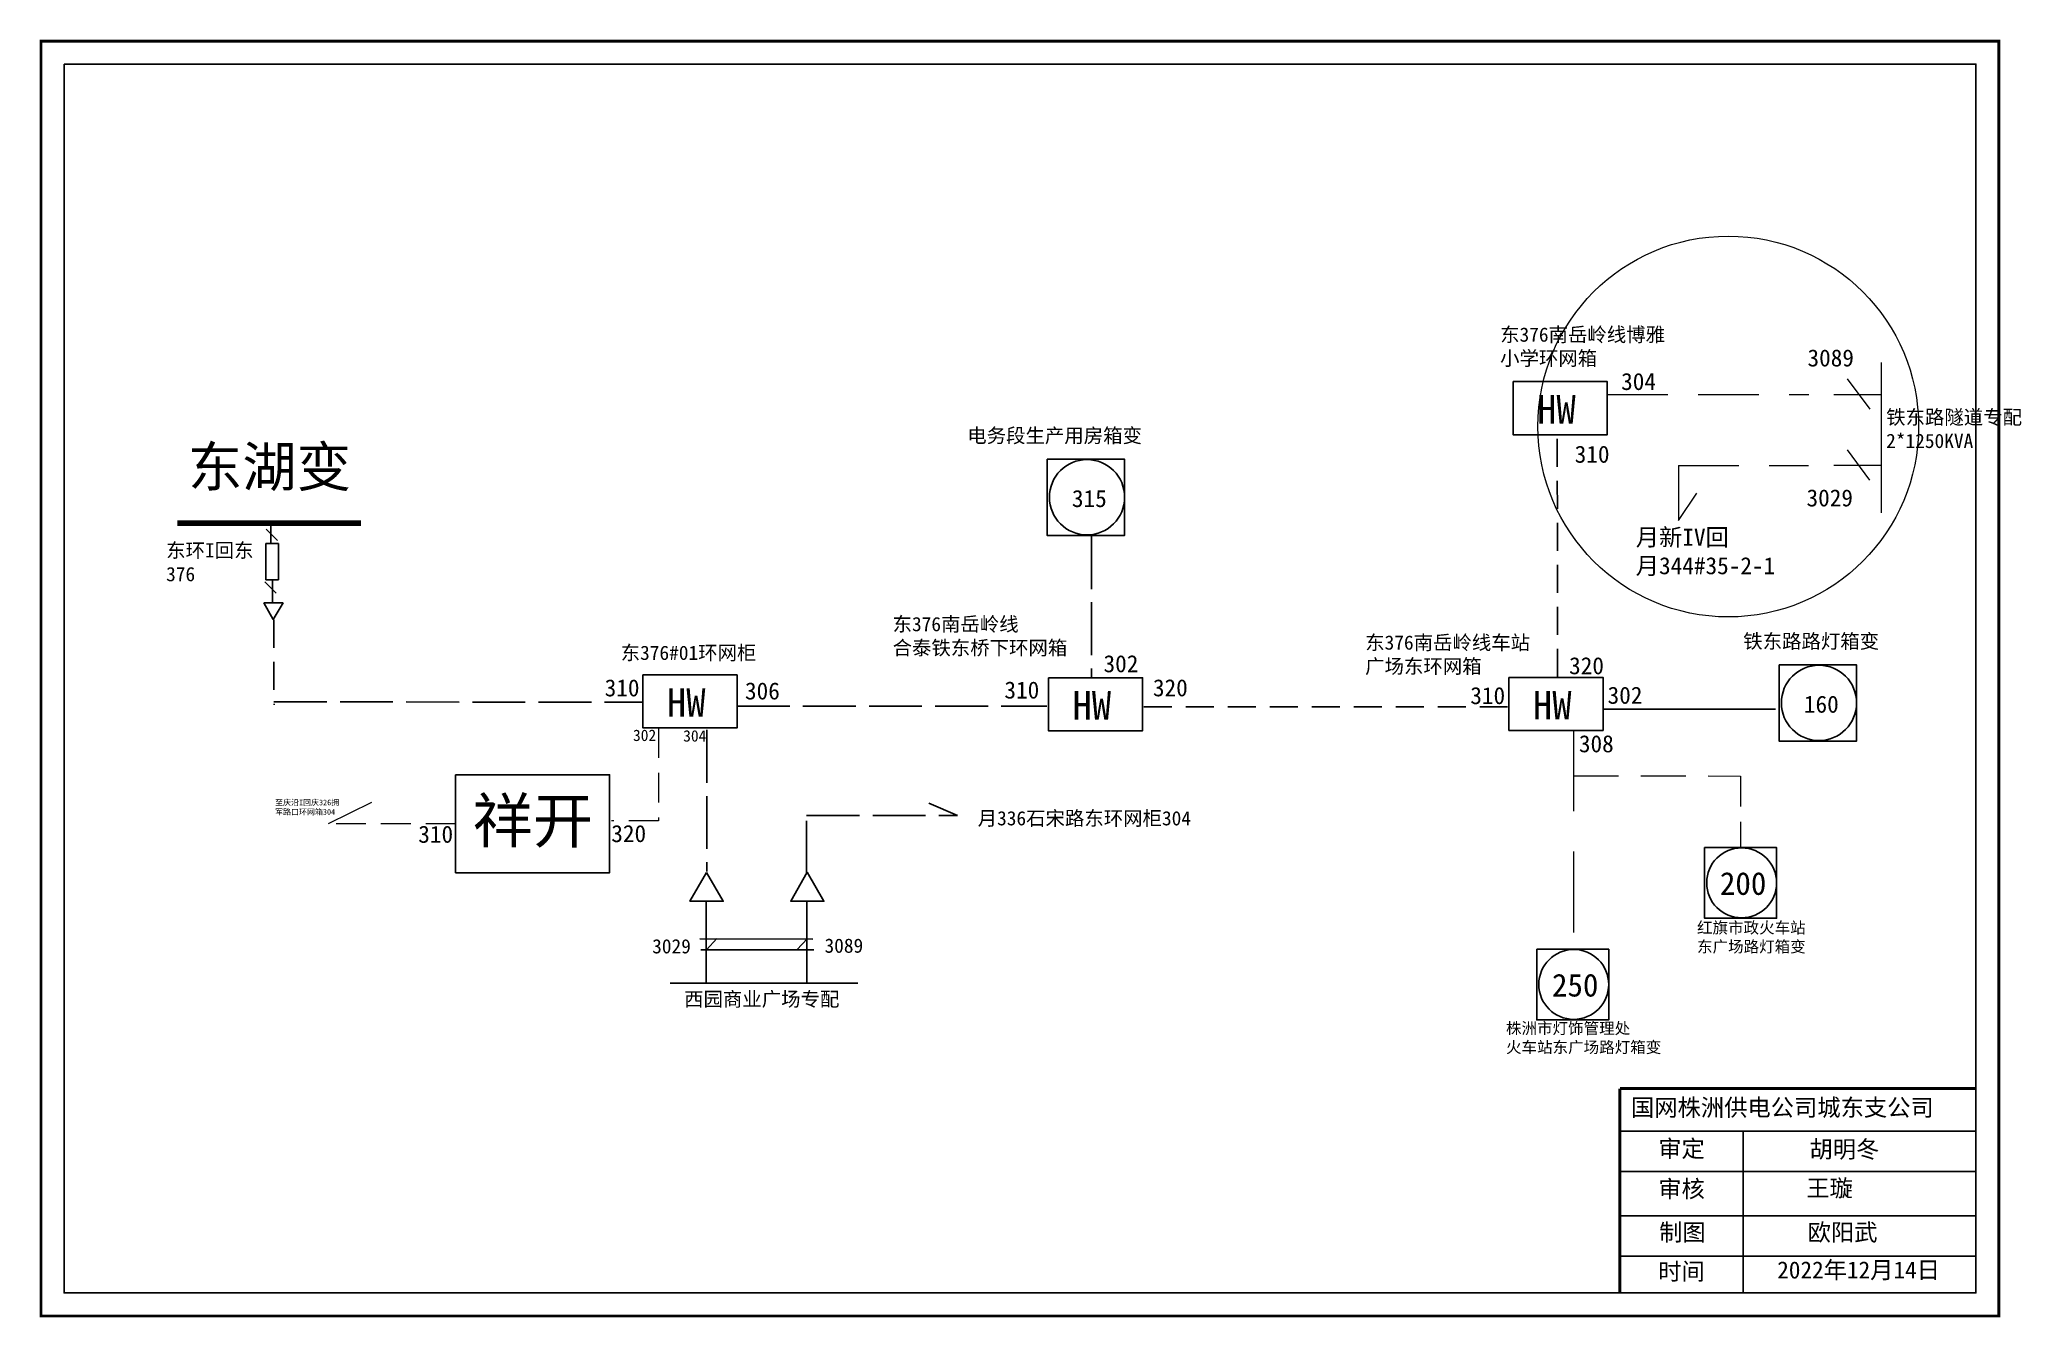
# Model space of a CAD drawing. Extents: x 0 to 348, y 0 to 224.
import ezdxf

# ---------------------------------------------------------------- set-up
doc = ezdxf.new("R2010")
doc.units = 0
doc.header["$LTSCALE"] = 0.774411
doc.linetypes.add('ACAD_ISO02W100', pattern=[15, 12, -3])
doc.linetypes.add('DASHED2', pattern=[9.525, 6.35, -3.175])
doc.layers.get('0').update_dxf_attribs({"linetype": 'CONTINUOUS'})
doc.styles.add('SimSun_txtstyle_2.00_0_0', font='simsun.ttc', dxfattribs={"height": 2})
doc.styles.add('SimSun_txtstyle_2.50_0_0', font='simsun.ttc', dxfattribs={"height": 2.5})
doc.styles.add('SimSun_txtstyle_200.00_0_0200', font='simsun.ttc', dxfattribs={"height": 200})
doc.styles.add('SimSun_txtstyle_3.00_0_0', font='simsun.ttc', dxfattribs={"height": 3})
doc.styles.add('SimSun_txtstyle_4.00_0_0', font='simsun.ttc', dxfattribs={"height": 4})
doc.styles.get("Standard").update_dxf_attribs({"font": '', "height": 2.5})
doc.styles.add('仿宋_txtstyle_3.00_0_0', font='simsun.ttc', dxfattribs={"height": 3})
doc.styles.add('仿宋_txtstyle_300.00_0_0300', font='simsun.ttc', dxfattribs={"height": 300})
doc.styles.add('字体', font='', dxfattribs={"height": 2.5})
doc.styles.add('宋体_txtstyle_1.00_0_0', font='SIMSUN.TTC', dxfattribs={"height": 1})
doc.styles.get('Standard').set_extended_font_data('SimSun')
doc.styles.get('字体').set_extended_font_data('SimSun')

msp = doc.modelspace()

# ---------------------------------------------------------------- linework, layer by layer
at = {"color": 7, "linetype": 'Continuous', "lineweight": 0, "ltscale": 0.66859}
for p, q in [((323.36, 167.63), (323.36, 141.22)), ((317.41, 164.74), (321.36, 159.39)), ((315.05, 161.99), (323.36, 161.99)), ((317.37, 152.28), (321.32, 146.93)), ((315.01, 149.54), (323.32, 149.54))]:
    msp.add_line(p, q, dxfattribs=at)
at = {"color": 7, "linetype": 'DASHED2', "lineweight": 0, "ltscale": 2.166231}
for p, q in [((275.23, 161.96), (310.64, 161.96)), ((287.72, 149.51), (310.6, 149.51))]:
    msp.add_line(p, q, dxfattribs=at)
at = {"color": 7, "linetype": 'DASHED2'}
for p, q in [((266.45, 154.19), (266.51, 112.43)), ((40.94, 122.4), (41, 107.46))]:
    msp.add_line(p, q, dxfattribs=at)
at = {"color": 7, "linetype": 'Continuous', "lineweight": 0, "ltscale": 1.719624}
for p, q in [((287.72, 149.51), (287.72, 139.85)), ((287.72, 139.85), (290.99, 144.67))]:
    msp.add_line(p, q, dxfattribs=at)
at = {"color": 7, "linetype": 'ACAD_ISO02W100'}
for p, q in [((39.58, 129.43), (39.58, 135.83)), ((39.58, 135.83), (41.79, 135.83)), ((40.46, 135.83), (40.46, 138.92)), ((41.79, 135.83), (41.79, 129.43)), ((41.79, 129.43), (39.58, 129.43))]:
    msp.add_line(p, q, dxfattribs=at)
at = {"color": 7, "linetype": 'Continuous'}
for p, q in [((41.6, 136.33), (39.62, 138.3)), ((41.38, 127.1), (39.4, 129.07)), ((40.73, 129.35), (40.73, 125.4)), ((40.83, 122.45), (39.2, 125.41)), ((39.23, 125.39), (42.58, 125.41)), ((42.58, 125.41), (40.83, 122.45))]:
    msp.add_line(p, q, dxfattribs=at)
at = {"linetype": 'ACAD_ISO02W100'}
for p, q in [((184.6, 137.1), (184.6, 112.23)), ((40.99, 107.99), (105.74, 107.93)), ((122.31, 107.26), (176.75, 107.26)), ((117.02, 103.06), (117.02, 78.19)), ((134.56, 77.8), (134.56, 88.02)), ((134.56, 88.02), (161.08, 88.02))]:
    msp.add_line(p, q, dxfattribs=at)
at = {"linetype": 'DASHED2'}
msp.add_line((193.81, 107.09), (257.71, 107.09), dxfattribs=at)
at = {"linetype": 'Continuous'}
for p, q in [((274.6, 106.73), (304.78, 106.73)), ((161.08, 88.02), (156.06, 90.2)), ((116.92, 72.89), (116.92, 58.66)), ((134.62, 72.9), (134.62, 58.67)), ((115.83, 66.33), (135.68, 66.32)), ((116.95, 64.42), (118.79, 66.41)), ((132.86, 64.44), (134.7, 66.43)), ((115.96, 64.43), (135.81, 64.41)), ((110.58, 58.56), (143.57, 58.56)), ((277.49, 32.56), (339.85, 32.56)), ((299.13, 32.55), (299.13, 4.22)), ((277.49, 25.46), (339.85, 25.46)), ((277.49, 17.71), (339.85, 17.71)), ((277.49, 10.6), (339.85, 10.6))]:
    msp.add_line(p, q, dxfattribs=at)
at = {"color": 7, "linetype": 'DASHED2', "lineweight": 0, "ltscale": 1.068147}
for p, q in [((108.56, 103.41), (108.56, 87.08)), ((108.56, 87.08), (100.31, 87.08)), ((72.9, 86.58), (50.66, 86.58))]:
    msp.add_line(p, q, dxfattribs=at)
at = {"color": 7, "linetype": 'DASHED2', "lineweight": 0, "ltscale": 2.885434}
msp.add_line((269.31, 102.96), (269.31, 64.57), dxfattribs=at)
at = {"color": 7, "linetype": 'DASHED2', "lineweight": 0, "ltscale": 1.603019}
msp.add_line((269.31, 94.98), (298.66, 94.96), dxfattribs=at)
at = {"color": 7, "linetype": 'DASHED2', "lineweight": 0, "ltscale": 1.090988}
msp.add_line((298.66, 94.96), (298.66, 82.3), dxfattribs=at)
at = {"color": 7, "linetype": 'Continuous', "lineweight": 0, "ltscale": 1.068147}
msp.add_line((50.58, 86.62), (58.16, 90.34), dxfattribs=at)
at = {"linetype": 'Continuous', "const_width": 0.5}
msp.add_lwpolyline([(0.07, 224.07), (344.04, 224.07), (344.04, 0.11), (0.07, 0.11)], close=True, dxfattribs=at)
at = {"linetype": 'Continuous'}
for points in [[(4.11, 220.03), (340, 220.03), (340, 4.15), (4.11, 4.15)], [(258.68, 164.25), (275.23, 164.25), (275.23, 154.92), (258.68, 154.92)], [(176.82, 150.6), (190.43, 150.6), (190.43, 137.24), (176.82, 137.24)], [(105.8, 112.73), (122.35, 112.73), (122.35, 103.41), (105.8, 103.41)], [(177.05, 112.23), (193.6, 112.23), (193.6, 102.91), (177.05, 102.91)], [(257.95, 112.29), (274.5, 112.29), (274.5, 102.96), (257.95, 102.96)], [(305.42, 114.47), (319.03, 114.47), (319.03, 101.11), (305.42, 101.11)], [(72.9, 95.19), (99.95, 95.19), (99.95, 77.97), (72.9, 77.97)], [(292.33, 82.4), (304.98, 82.4), (304.98, 69.98), (292.33, 69.98)], [(117, 78.03), (114.07, 72.96), (119.93, 72.96)], [(134.69, 78.04), (131.77, 72.97), (137.62, 72.97)], [(262.83, 64.54), (275.48, 64.54), (275.48, 52.12), (262.83, 52.12)]]:
    msp.add_lwpolyline(points, close=True, dxfattribs=at)
for points, const_width in [([(24, 139.38), (56.27, 139.38)], 1), ([(277.45, 40.06), (277.45, 4.34)], 0.5), ([(277.49, 40.06), (339.85, 40.06)], 0.5)]:
    msp.add_lwpolyline(points, dxfattribs=dict(at, const_width=const_width))
at = {"color": 12, "linetype": 'Continuous', "lineweight": 0, "ltscale": 1.719624, "true_color": 0xc00000}
msp.add_circle((296.49, 156.36), 33.45, dxfattribs=at)
at = {"linetype": 'Continuous'}
for centre, radius in [((183.83, 143.93), 6.61), ((312.43, 107.8), 6.61), ((298.84, 76.2), 6.14), ((269.34, 58.35), 6.14)]:
    msp.add_circle(centre, radius, dxfattribs=at)

# ---------------------------------------------------------------- texts
at = {"linetype": 'Continuous', "style": '字体'}
msp.add_text('祥开', height=7.766, dxfattribs=at).set_placement((75.87, 83.25))
at = {"color": 1, "linetype": 'Continuous', "attachment_point": 1, "style": '字体'}
for s, insert, char_height, width in [('{\\C0;东376南岳岭线博雅小学环网箱}', (256.41, 173.76), 2.5, 30.3951), ('{\\C256;HW}', (262.9, 161.88), 5, 12.4427), ('{\\C0;电务段生产用房箱变}', (162.79, 156.02), 2.5, 55.9046), ('{\\C256;310}', (269.51, 152.99), 3, 7.7194), ('{\\C256;315}', (181.18, 145.21), 3, 7.7194), ('{\\C0;东376南岳岭线车站广场东环网箱}', (232.7, 119.66), 2.5, 30.3951), ('{\\C0;铁东路路灯箱变}', (299.13, 119.89), 2.5, 55.9046), ('{\\C0;东376#01环网柜}', (101.9, 117.86), 2.5, 26.3592), ('{\\C256;302}', (186.73, 116.19), 3, 7.7194), ('{\\C256;320}', (268.53, 115.84), 3, 7.7194), ('{\\C256;310}', (99.09, 111.95), 3, 7.7194), ('{\\C256;310}', (169.32, 111.57), 3, 7.7194), ('{\\C256;320}', (195.41, 111.96), 3, 7.7194), ('{\\C256;HW}', (110.02, 110.37), 5, 12.4427), ('{\\C256;306}', (123.74, 111.41), 3, 7.7194), ('{\\C256;HW}', (181.27, 109.87), 5, 12.4427), ('{\\C256;310}', (251.17, 110.59), 3, 7.7194), ('{\\C256;HW}', (262.17, 109.92), 5, 12.4427), ('{\\C256;302}', (275.29, 110.65), 3, 7.7194), ('{\\C256;160}', (309.78, 109.08), 3, 7.7194), ('{\\C0;月336石宋路东环网柜304}', (164.62, 88.79), 2.5, 42.8184), ('{\\C0;3029}', (107.43, 66.3), 2.5, 26.3592), ('{\\C0;3089}', (137.71, 66.41), 2.5, 26.3592), ('{\\C0;西园商业广场专配}', (113.04, 57.02), 2.5, 30.8097)]:
    msp.add_mtext(s, dxfattribs=dict(at, insert=insert, char_height=char_height, width=width))
at = {"color": 7, "linetype": 'Continuous', "lineweight": 0, "ltscale": 1.719624, "attachment_point": 1}
for s, insert, char_height, style in [('3089', (310.41, 169.91), 3, '仿宋_txtstyle_3.00_0_0'), ('铁东路隧道专配^M^J2*1250KVA', (324.23, 159.25), 2.5, 'SimSun_txtstyle_2.50_0_0'), ('3029', (310.24, 145.32), 3, '仿宋_txtstyle_300.00_0_0300')]:
    msp.add_mtext(s, dxfattribs=dict(at, insert=insert, char_height=char_height, style=style))
at = {"color": 7, "linetype": 'Continuous', "attachment_point": 1}
for s, insert, char_height, width, style in [('304', (277.67, 165.77), 3, 7.7194, 'SimSun_txtstyle_3.00_0_0'), ('东湖变', (25.88, 152.8), 7, 132.2648, '字体'), ('东376南岳岭线^M^J合泰铁东桥下环网箱', (149.67, 122.9), 2.5, 55.9046, 'SimSun_txtstyle_2.50_0_0'), ('{\\C256;302}', (104.06, 103.11), 2, 7.7194, 'SimSun_txtstyle_2.00_0_0'), ('{\\C256;304}', (112.88, 103.01), 2, 7.7194, 'SimSun_txtstyle_2.00_0_0'), ('308', (270.25, 102.13), 3, 7.7194, 'SimSun_txtstyle_3.00_0_0'), ('200', (295.02, 78.08), 4, 7.7194, 'SimSun_txtstyle_4.00_0_0'), ('250', (265.52, 60.22), 4, 7.7194, 'SimSun_txtstyle_4.00_0_0')]:
    msp.add_mtext(s, dxfattribs=dict(at, insert=insert, char_height=char_height, width=width, style=style))
at = {"linetype": 'Continuous', "attachment_point": 1}
for s, insert, char_height, width, style in [('东环I回东376', (22.04, 135.85), 2.5, 17.5804, '字体'), ('国网株洲供电公司城东支公司', (279.4, 38.23), 3, 82.0179, 'SimSun_txtstyle_3.00_0_0'), ('审定', (284.19, 31), 3, 23.4615, '字体'), ('胡明冬', (310.76, 30.9), 3, 23.4615, 'SimSun_txtstyle_3.00_0_0'), ('审核', (284.19, 23.94), 3, 23.4615, '字体'), ('王璇', (310.2, 24.06), 3, 33.0539, '字体'), ('制图', (284.35, 16.31), 3, 23.4615, '字体'), ('欧阳武', (310.44, 16.31), 3, 23.4615, 'SimSun_txtstyle_3.00_0_0'), ('时间', (284.19, 9.43), 3, 23.4615, '字体'), ('2022年12月14日', (305.09, 9.69), 3, 29.5352, 'SimSun_txtstyle_3.00_0_0')]:
    msp.add_mtext(s, dxfattribs=dict(at, insert=insert, char_height=char_height, width=width, style=style))
at = {"color": 2, "linetype": 'Continuous', "lineweight": 0, "ltscale": 1.719624, "true_color": 0xffff00, "insert": (280.24, 138.41), "char_height": 3, "attachment_point": 1, "style": '仿宋_txtstyle_3.00_0_0'}
msp.add_mtext('月新IV回^M^J月344#35-2-1', dxfattribs=at)
at = {"color": 12, "linetype": 'Continuous', "lineweight": 0, "ltscale": 0.549458, "true_color": 0xc00000, "insert": (41.19, 90.82), "char_height": 1, "attachment_point": 1, "style": '宋体_txtstyle_1.00_0_0'}
msp.add_mtext('至庆沿I回庆326拥^M^J军路口环网箱304', dxfattribs=at)
at = {"linetype": 'Continuous', "char_height": 3, "width": 6.7865, "attachment_point": 1}
for s, insert in [('310', (66.34, 86.23)), ('320', (100.25, 86.35))]:
    msp.add_mtext(s, dxfattribs=dict(at, insert=insert))
at = {"color": 7, "linetype": 'DASHED2', "lineweight": 0, "ltscale": 1.090988, "char_height": 2, "attachment_point": 1}
for s, insert, style in [('红旗市政火车站^M^J东广场路灯箱变', (291, 69.32), 'SimSun_txtstyle_2.00_0_0'), ('株洲市灯饰管理处^M^J火车站东广场路灯箱变', (257.44, 51.65), 'SimSun_txtstyle_200.00_0_0200')]:
    msp.add_mtext(s, dxfattribs=dict(at, insert=insert, style=style))

doc.saveas('drawing.dxf')
